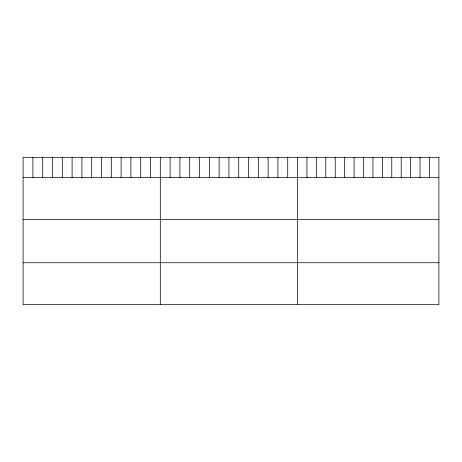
<?xml version="1.0" encoding="UTF-8"?>
<svg xmlns="http://www.w3.org/2000/svg" width="462" height="462" viewBox="0 0 462 462"><rect width="100%" height="100%" fill="white"/><g stroke="black" fill="none" stroke-linecap="round" stroke-linejoin="round"><path stroke-width="0.69" d="M23.1 177.57L438.9 177.57M23.1 219.508L438.9 219.508M23.1 262.722L438.9 262.722M429.475 157.334L429.475 177.57M420.05 157.334L420.05 177.57M410.626 157.334L410.626 177.57M401.201 157.334L401.201 177.57M391.776 157.334L391.776 177.57M382.351 157.334L382.351 177.57M372.926 157.334L372.926 177.57M363.502 157.334L363.502 177.57M354.077 157.334L354.077 177.57M344.652 157.334L344.652 177.57M335.227 157.334L335.227 177.57M325.802 157.334L325.802 177.57M316.378 157.334L316.378 177.57M306.953 157.334L306.953 177.57M297.528 157.334L297.528 304.666M287.728 157.334L287.728 177.57M277.928 157.334L277.928 177.57M268.127 157.334L268.127 177.57M258.322 157.334L258.322 177.57M248.521 157.334L248.521 177.57M238.721 157.334L238.721 177.57M228.921 157.334L228.921 177.57M219.121 157.334L219.121 177.57M209.321 157.334L209.321 177.57M199.52 157.334L199.52 177.57M189.715 157.334L189.715 177.57M179.914 157.334L179.914 177.57M170.114 157.334L170.114 177.57M160.314 157.334L160.314 304.666M150.514 157.334L150.514 177.57M140.714 157.334L140.714 177.57M130.913 157.334L130.913 177.57M121.108 157.334L121.108 177.57M111.307 157.334L111.307 177.57M101.507 157.334L101.507 177.57M91.707 157.334L91.707 177.57M81.907 157.334L81.907 177.57M72.107 157.334L72.107 177.57M62.306 157.334L62.306 177.57M52.501 157.334L52.501 177.57M42.7 157.334L42.7 177.57M32.9 157.334L32.9 177.57M438.9 157.334L23.1 157.334L23.1 304.666L438.9 304.666L438.9 157.334"/></g></svg>
